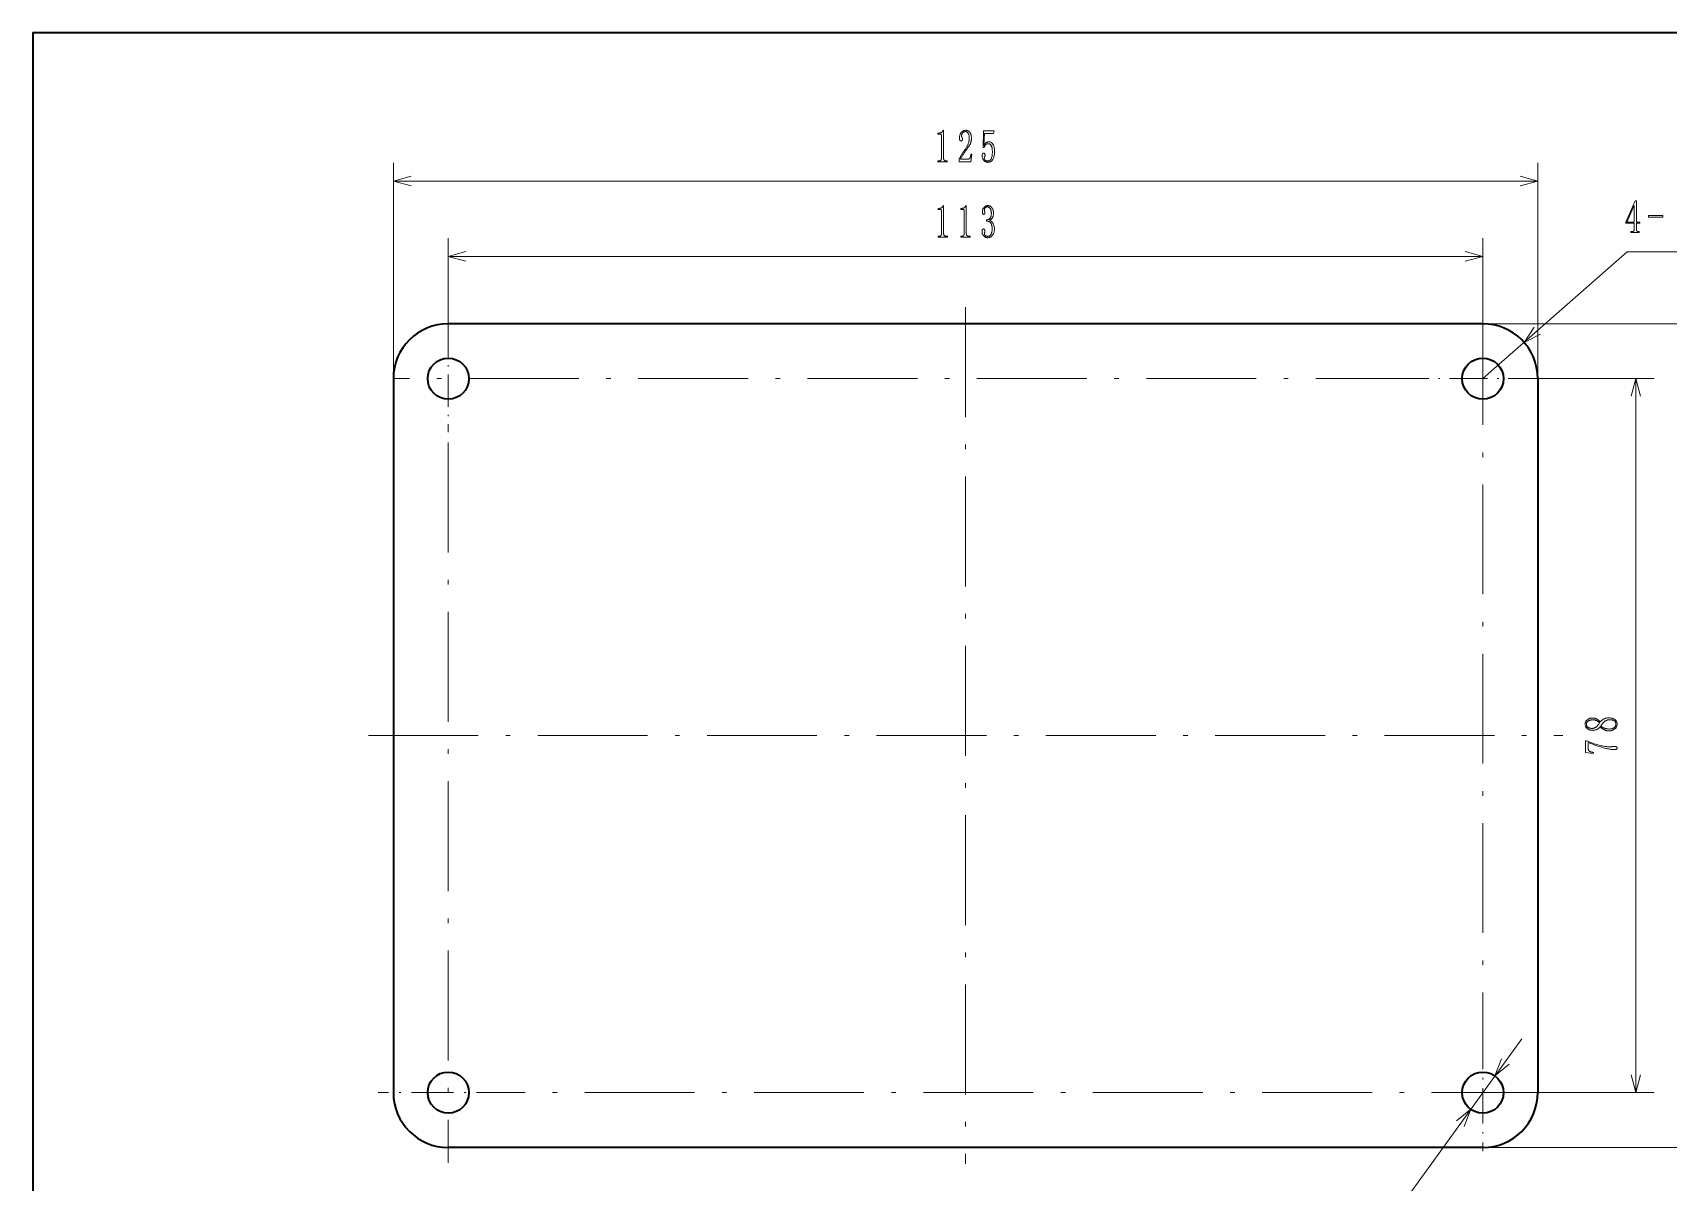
# Model space of a CAD drawing. Extents: x 21 to 293, y 5 to 205.
# Drawn here: x 20.6 to 199.3, y 79.7 to 205.3 of the extents above; entities that cross this region are included whole.
import ezdxf

# ---------------------------------------------------------------- set-up
doc = ezdxf.new("R2010")
doc.units = 0
doc.linetypes.add('DASHDOT', pattern=[18.5, 12, -3, 0.5, -3])

msp = doc.modelspace()

# ---------------------------------------------------------------- linework, layer by layer
at = {"color": 7, "lineweight": 35}
for p, q in [((20.64, 205.32), (292.64, 205.32)), ((20.64, 205.32), (20.64, 5.32)), ((179.03, 173.52), (66.03, 173.52)), ((60.03, 167.52), (60.03, 89.52)), ((185.03, 167.52), (185.03, 89.52)), ((179.03, 83.52), (66.03, 83.52))]:
    msp.add_line(p, q, dxfattribs=at)
at = {"color": 7, "lineweight": 13}
for p, q in [((60.03, 167.52), (60.03, 191.11)), ((185.03, 167.52), (185.03, 191.11)), ((60.03, 189.11), (185.03, 189.11)), ((66.03, 180.88), (179.03, 180.88)), ((179.03, 167.52), (194.8, 181.39)), ((179.03, 173.52), (207.76, 173.52)), ((195.75, 89.52), (195.75, 167.52)), ((164.62, 69.62), (183.28, 95.39)), ((179.03, 83.52), (207.76, 83.52))]:
    msp.add_line(p, q, dxfattribs=at)
at = {"color": 7, "lineweight": 13, "ltscale": 0.301006}
msp.add_line((66.03, 170.84), (66.03, 182.88), dxfattribs=at)
at = {"color": 7, "lineweight": 13, "ltscale": 0.210492}
msp.add_line((179.03, 174.46), (179.03, 182.88), dxfattribs=at)
at = {"color": 7, "lineweight": 13, "ltscale": 0.2395}
msp.add_line((194.8, 181.39), (204.38, 181.39), dxfattribs=at)
at = {"color": 7, "linetype": 'DASHDOT', "lineweight": 13}
for p, q in [((122.53, 175.32), (122.53, 81.72)), ((179.03, 174.46), (179.03, 93.77)), ((172.78, 167.52), (60.18, 167.52)), ((66.03, 160.53), (66.03, 81.85)), ((57.3, 128.52), (187.76, 128.52)), ((185.43, 89.52), (71.18, 89.52))]:
    msp.add_line(p, q, dxfattribs=at)
at = {"color": 7, "linetype": 'DASHDOT', "lineweight": 13, "ltscale": 0.292488}
msp.add_line((66.03, 173.37), (66.03, 161.67), dxfattribs=at)
at = {"color": 7, "linetype": 'DASHDOT', "lineweight": 13, "ltscale": 0.347034}
msp.add_line((185.97, 167.52), (172.09, 167.52), dxfattribs=at)
at = {"color": 7, "lineweight": 13, "ltscale": 0.294384}
msp.add_line((185.97, 167.52), (197.75, 167.52), dxfattribs=at)
at = {"color": 7, "linetype": 'DASHDOT', "lineweight": 13, "ltscale": 0.319908}
msp.add_line((179.03, 95.92), (179.03, 83.12), dxfattribs=at)
at = {"color": 7, "linetype": 'DASHDOT', "lineweight": 13, "ltscale": 0.38354}
msp.add_line((73.7, 89.52), (58.36, 89.52), dxfattribs=at)
at = {"color": 7, "lineweight": 13, "ltscale": 0.307946}
msp.add_line((185.43, 89.52), (197.75, 89.52), dxfattribs=at)
at = {"color": 7, "lineweight": 13}
for points in [[(120.12, 194.67), (120.12, 191.63), (120.12, 191.6), (120.12, 191.57), (120.13, 191.54), (120.13, 191.52), (120.14, 191.49), (120.14, 191.47), (120.15, 191.45), (120.16, 191.43), (120.18, 191.41), (120.19, 191.39), (120.2, 191.38), (120.22, 191.36), (120.24, 191.35), (120.26, 191.34), (120.28, 191.33), (120.3, 191.33), (120.32, 191.32), (120.35, 191.32), (120.37, 191.31), (120.4, 191.31), (120.54, 191.31), (120.54, 191.19), (119.52, 191.19), (119.52, 191.31), (119.64, 191.31), (119.67, 191.31), (119.69, 191.32), (119.72, 191.32), (119.74, 191.33), (119.76, 191.33), (119.78, 191.34), (119.8, 191.35), (119.81, 191.36), (119.83, 191.38), (119.84, 191.39), (119.85, 191.41), (119.86, 191.43), (119.87, 191.45), (119.88, 191.47), (119.88, 191.49), (119.89, 191.52), (119.89, 191.54), (119.9, 191.57), (119.9, 191.6), (119.9, 191.63), (119.9, 194.05), (119.9, 194.07), (119.9, 194.08), (119.9, 194.1), (119.89, 194.11), (119.89, 194.13), (119.89, 194.14), (119.88, 194.15), (119.88, 194.16), (119.87, 194.17), (119.87, 194.18), (119.86, 194.19), (119.86, 194.2), (119.85, 194.21), (119.84, 194.22), (119.83, 194.22), (119.82, 194.23), (119.8, 194.23), (119.79, 194.23), (119.77, 194.23), (119.76, 194.23), (119.52, 194.23), (119.52, 194.35), (119.64, 194.35), (119.67, 194.35), (119.7, 194.36), (119.73, 194.36), (119.76, 194.37), (119.79, 194.37), (119.81, 194.38), (119.84, 194.39), (119.86, 194.4), (119.89, 194.42), (119.91, 194.43), (119.93, 194.45), (119.95, 194.47), (119.97, 194.49), (119.99, 194.51), (120.01, 194.53), (120.02, 194.56), (120.04, 194.58), (120.05, 194.61), (120.07, 194.64), (120.08, 194.67)], [(122.94, 193.77), (122.94, 193.84), (122.93, 193.91), (122.93, 193.97), (122.92, 194.03), (122.91, 194.09), (122.9, 194.14), (122.89, 194.19), (122.87, 194.24), (122.85, 194.28), (122.83, 194.32), (122.81, 194.36), (122.78, 194.39), (122.75, 194.42), (122.72, 194.45), (122.69, 194.47), (122.66, 194.48), (122.62, 194.5), (122.58, 194.51), (122.54, 194.51), (122.5, 194.51), (122.47, 194.51), (122.44, 194.51), (122.41, 194.5), (122.38, 194.49), (122.35, 194.48), (122.32, 194.47), (122.29, 194.45), (122.27, 194.43), (122.24, 194.41), (122.22, 194.38), (122.2, 194.36), (122.18, 194.33), (122.16, 194.3), (122.14, 194.27), (122.13, 194.24), (122.12, 194.2), (122.11, 194.17), (122.1, 194.13), (122.1, 194.09), (122.1, 194.05), (122.1, 194.03), (122.1, 194.01), (122.1, 193.99), (122.11, 193.96), (122.11, 193.94), (122.12, 193.92), (122.12, 193.91), (122.13, 193.89), (122.14, 193.87), (122.15, 193.85), (122.16, 193.84), (122.17, 193.82), (122.17, 193.81), (122.18, 193.79), (122.19, 193.77), (122.19, 193.76), (122.19, 193.74), (122.2, 193.73), (122.2, 193.71), (122.2, 193.69), (122.2, 193.67), (122.2, 193.66), (122.2, 193.64), (122.19, 193.62), (122.19, 193.61), (122.18, 193.59), (122.18, 193.58), (122.17, 193.57), (122.17, 193.55), (122.16, 193.54), (122.15, 193.53), (122.14, 193.53), (122.13, 193.52), (122.12, 193.51), (122.11, 193.51), (122.1, 193.5), (122.09, 193.5), (122.08, 193.5), (122.07, 193.49), (122.06, 193.49), (122.04, 193.49), (122.02, 193.5), (122, 193.5), (121.99, 193.5), (121.97, 193.51), (121.96, 193.52), (121.94, 193.53), (121.93, 193.54), (121.92, 193.55), (121.91, 193.56), (121.9, 193.58), (121.89, 193.6), (121.88, 193.61), (121.88, 193.63), (121.87, 193.66), (121.87, 193.68), (121.86, 193.71), (121.86, 193.73), (121.86, 193.76), (121.86, 193.79), (121.86, 193.88), (121.87, 193.95), (121.88, 194.03), (121.89, 194.1), (121.91, 194.16), (121.93, 194.23), (121.96, 194.28), (121.99, 194.34), (122.03, 194.39), (122.07, 194.43), (122.11, 194.48), (122.15, 194.51), (122.2, 194.55), (122.24, 194.57), (122.29, 194.6), (122.33, 194.62), (122.38, 194.63), (122.42, 194.64), (122.47, 194.65), (122.52, 194.65), (122.59, 194.65), (122.65, 194.64), (122.71, 194.63), (122.76, 194.62), (122.81, 194.59), (122.86, 194.57), (122.91, 194.54), (122.95, 194.5), (122.99, 194.46), (123.02, 194.41), (123.05, 194.36), (123.08, 194.31), (123.1, 194.26), (123.12, 194.2), (123.14, 194.14), (123.15, 194.08), (123.16, 194.02), (123.17, 193.95), (123.18, 193.88), (123.18, 193.81), (123.18, 193.77), (123.18, 193.72), (123.17, 193.67), (123.17, 193.62), (123.16, 193.57), (123.15, 193.53), (123.14, 193.48), (123.13, 193.43), (123.12, 193.38), (123.11, 193.33), (123.09, 193.29), (123.08, 193.24), (123.06, 193.19), (123.04, 193.14), (123.01, 193.1), (122.99, 193.05), (122.96, 193.01), (122.93, 192.96), (122.89, 192.92), (122.86, 192.87), (122.78, 192.76), (122.71, 192.66), (122.64, 192.56), (122.57, 192.46), (122.5, 192.37), (122.44, 192.28), (122.39, 192.19), (122.33, 192.11), (122.29, 192.04), (122.24, 191.96), (122.2, 191.9), (122.16, 191.83), (122.12, 191.77), (122.09, 191.72), (122.06, 191.67), (122.04, 191.63), (122.02, 191.59), (122, 191.55), (121.99, 191.52), (121.98, 191.49), (122.8, 191.49), (122.83, 191.5), (122.85, 191.5), (122.88, 191.51), (122.9, 191.52), (122.92, 191.53), (122.95, 191.54), (122.97, 191.56), (122.98, 191.58), (123, 191.61), (123.02, 191.63), (123.03, 191.66), (123.05, 191.7), (123.06, 191.73), (123.07, 191.77), (123.08, 191.81), (123.09, 191.85), (123.1, 191.9), (123.11, 191.95), (123.11, 192), (123.12, 192.05), (123.22, 192.05), (123.12, 191.19), (121.82, 191.19), (121.82, 191.45), (121.84, 191.49), (121.85, 191.53), (121.87, 191.57), (121.9, 191.61), (121.92, 191.66), (121.94, 191.71), (121.97, 191.75), (122, 191.81), (122.03, 191.86), (122.06, 191.91), (122.09, 191.97), (122.13, 192.03), (122.16, 192.09), (122.2, 192.15), (122.24, 192.22), (122.29, 192.29), (122.33, 192.35), (122.38, 192.43), (122.43, 192.5), (122.48, 192.57), (122.53, 192.64), (122.57, 192.71), (122.61, 192.77), (122.65, 192.84), (122.69, 192.9), (122.72, 192.97), (122.75, 193.03), (122.78, 193.09), (122.81, 193.15), (122.83, 193.21), (122.85, 193.27), (122.87, 193.33), (122.89, 193.39), (122.9, 193.45), (122.91, 193.5), (122.92, 193.56), (122.93, 193.61), (122.93, 193.67), (122.94, 193.72)], [(125.1, 193.39), (125.15, 193.39), (125.2, 193.38), (125.25, 193.37), (125.29, 193.35), (125.34, 193.32), (125.38, 193.29), (125.42, 193.25), (125.46, 193.21), (125.49, 193.16), (125.53, 193.1), (125.56, 193.04), (125.59, 192.98), (125.62, 192.91), (125.64, 192.84), (125.66, 192.77), (125.67, 192.69), (125.68, 192.6), (125.69, 192.52), (125.7, 192.43), (125.7, 192.33), (125.7, 192.23), (125.69, 192.13), (125.68, 192.03), (125.67, 191.94), (125.65, 191.85), (125.63, 191.76), (125.61, 191.69), (125.58, 191.61), (125.55, 191.54), (125.52, 191.47), (125.48, 191.41), (125.44, 191.36), (125.4, 191.31), (125.35, 191.27), (125.29, 191.23), (125.24, 191.2), (125.18, 191.18), (125.12, 191.17), (125.05, 191.16), (124.98, 191.15), (124.93, 191.16), (124.88, 191.16), (124.83, 191.17), (124.78, 191.19), (124.74, 191.21), (124.69, 191.23), (124.65, 191.26), (124.61, 191.29), (124.57, 191.32), (124.53, 191.36), (124.49, 191.41), (124.46, 191.45), (124.43, 191.5), (124.41, 191.55), (124.39, 191.6), (124.37, 191.65), (124.36, 191.7), (124.35, 191.76), (124.34, 191.81), (124.34, 191.87), (124.34, 191.9), (124.34, 191.92), (124.34, 191.94), (124.35, 191.96), (124.35, 191.99), (124.36, 192.01), (124.36, 192.03), (124.37, 192.05), (124.38, 192.07), (124.39, 192.08), (124.4, 192.1), (124.41, 192.12), (124.42, 192.13), (124.43, 192.14), (124.45, 192.15), (124.46, 192.16), (124.47, 192.17), (124.49, 192.17), (124.5, 192.17), (124.52, 192.17), (124.53, 192.17), (124.55, 192.17), (124.56, 192.17), (124.58, 192.16), (124.59, 192.15), (124.6, 192.14), (124.61, 192.13), (124.62, 192.12), (124.62, 192.11), (124.63, 192.09), (124.63, 192.08), (124.64, 192.06), (124.64, 192.05), (124.65, 192.03), (124.65, 192.02), (124.65, 192), (124.66, 191.99), (124.66, 191.98), (124.66, 191.97), (124.66, 191.95), (124.66, 191.93), (124.66, 191.91), (124.66, 191.89), (124.65, 191.87), (124.65, 191.85), (124.64, 191.83), (124.64, 191.81), (124.63, 191.79), (124.63, 191.78), (124.62, 191.76), (124.61, 191.75), (124.6, 191.74), (124.6, 191.72), (124.59, 191.71), (124.59, 191.69), (124.59, 191.68), (124.58, 191.66), (124.58, 191.65), (124.58, 191.63), (124.58, 191.61), (124.58, 191.58), (124.58, 191.55), (124.59, 191.52), (124.6, 191.5), (124.61, 191.47), (124.63, 191.45), (124.64, 191.43), (124.66, 191.41), (124.68, 191.39), (124.71, 191.37), (124.74, 191.36), (124.76, 191.34), (124.79, 191.33), (124.82, 191.32), (124.85, 191.31), (124.88, 191.31), (124.91, 191.3), (124.94, 191.3), (124.97, 191.29), (125, 191.29), (125.04, 191.3), (125.08, 191.3), (125.12, 191.32), (125.16, 191.34), (125.19, 191.36), (125.23, 191.39), (125.26, 191.42), (125.29, 191.46), (125.31, 191.5), (125.34, 191.55), (125.36, 191.61), (125.38, 191.67), (125.4, 191.73), (125.42, 191.8), (125.43, 191.87), (125.44, 191.94), (125.45, 192.03), (125.45, 192.11), (125.46, 192.2), (125.46, 192.29), (125.46, 192.37), (125.45, 192.45), (125.45, 192.52), (125.44, 192.59), (125.43, 192.66), (125.42, 192.72), (125.41, 192.78), (125.39, 192.84), (125.37, 192.89), (125.35, 192.94), (125.33, 192.99), (125.3, 193.03), (125.28, 193.07), (125.25, 193.1), (125.22, 193.13), (125.18, 193.15), (125.15, 193.17), (125.12, 193.18), (125.08, 193.19), (125.04, 193.19), (125.01, 193.19), (124.98, 193.19), (124.95, 193.19), (124.92, 193.18), (124.89, 193.17), (124.87, 193.16), (124.84, 193.15), (124.82, 193.14), (124.79, 193.13), (124.77, 193.11), (124.75, 193.1), (124.73, 193.07), (124.7, 193.05), (124.68, 193.02), (124.66, 192.99), (124.64, 192.95), (124.62, 192.91), (124.6, 192.87), (124.58, 192.82), (124.56, 192.77), (124.44, 192.79), (124.5, 194.61), (125.66, 194.61), (125.6, 194.31), (124.6, 194.31), (124.54, 192.99), (124.57, 193.05), (124.6, 193.1), (124.62, 193.14), (124.65, 193.18), (124.68, 193.22), (124.71, 193.25), (124.74, 193.28), (124.76, 193.3), (124.79, 193.32), (124.82, 193.33), (124.85, 193.35), (124.88, 193.36), (124.9, 193.36), (124.93, 193.37), (124.96, 193.38), (124.99, 193.38), (125.02, 193.39), (125.04, 193.39), (125.07, 193.39)], [(120.13, 186.44), (120.13, 183.4), (120.13, 183.37), (120.13, 183.34), (120.14, 183.31), (120.14, 183.29), (120.15, 183.26), (120.15, 183.24), (120.16, 183.22), (120.17, 183.2), (120.19, 183.18), (120.2, 183.16), (120.21, 183.15), (120.23, 183.13), (120.25, 183.12), (120.27, 183.11), (120.29, 183.1), (120.31, 183.09), (120.33, 183.09), (120.36, 183.09), (120.38, 183.08), (120.41, 183.08), (120.55, 183.08), (120.55, 182.96), (119.53, 182.96), (119.53, 183.08), (119.65, 183.08), (119.68, 183.08), (119.7, 183.09), (119.73, 183.09), (119.75, 183.09), (119.77, 183.1), (119.79, 183.11), (119.81, 183.12), (119.82, 183.13), (119.84, 183.15), (119.85, 183.16), (119.86, 183.18), (119.87, 183.2), (119.88, 183.22), (119.89, 183.24), (119.89, 183.26), (119.9, 183.29), (119.9, 183.31), (119.91, 183.34), (119.91, 183.37), (119.91, 183.4), (119.91, 185.82), (119.91, 185.84), (119.91, 185.85), (119.91, 185.87), (119.9, 185.88), (119.9, 185.89), (119.9, 185.91), (119.89, 185.92), (119.89, 185.93), (119.88, 185.94), (119.88, 185.95), (119.87, 185.96), (119.87, 185.97), (119.86, 185.98), (119.85, 185.98), (119.84, 185.99), (119.83, 185.99), (119.81, 186), (119.8, 186), (119.78, 186), (119.77, 186), (119.53, 186), (119.53, 186.12), (119.65, 186.12), (119.68, 186.12), (119.71, 186.13), (119.74, 186.13), (119.77, 186.13), (119.8, 186.14), (119.82, 186.15), (119.85, 186.16), (119.87, 186.17), (119.9, 186.19), (119.92, 186.2), (119.94, 186.22), (119.96, 186.24), (119.98, 186.26), (120, 186.28), (120.02, 186.3), (120.03, 186.33), (120.05, 186.35), (120.06, 186.38), (120.08, 186.41), (120.09, 186.44)], [(122.61, 186.44), (122.61, 183.4), (122.61, 183.37), (122.61, 183.34), (122.62, 183.31), (122.62, 183.29), (122.63, 183.26), (122.63, 183.24), (122.64, 183.22), (122.65, 183.2), (122.67, 183.18), (122.68, 183.16), (122.69, 183.15), (122.71, 183.13), (122.73, 183.12), (122.75, 183.11), (122.77, 183.1), (122.79, 183.09), (122.81, 183.09), (122.84, 183.09), (122.86, 183.08), (122.89, 183.08), (123.03, 183.08), (123.03, 182.96), (122.01, 182.96), (122.01, 183.08), (122.13, 183.08), (122.16, 183.08), (122.18, 183.09), (122.21, 183.09), (122.23, 183.09), (122.25, 183.1), (122.27, 183.11), (122.29, 183.12), (122.3, 183.13), (122.32, 183.15), (122.33, 183.16), (122.34, 183.18), (122.35, 183.2), (122.36, 183.22), (122.37, 183.24), (122.37, 183.26), (122.38, 183.29), (122.38, 183.31), (122.39, 183.34), (122.39, 183.37), (122.39, 183.4), (122.39, 185.82), (122.39, 185.84), (122.39, 185.85), (122.39, 185.87), (122.38, 185.88), (122.38, 185.89), (122.38, 185.91), (122.37, 185.92), (122.37, 185.93), (122.36, 185.94), (122.36, 185.95), (122.35, 185.96), (122.35, 185.97), (122.34, 185.98), (122.33, 185.98), (122.32, 185.99), (122.31, 185.99), (122.29, 186), (122.28, 186), (122.26, 186), (122.25, 186), (122.01, 186), (122.01, 186.12), (122.13, 186.12), (122.16, 186.12), (122.19, 186.13), (122.22, 186.13), (122.25, 186.13), (122.28, 186.14), (122.3, 186.15), (122.33, 186.16), (122.35, 186.17), (122.38, 186.19), (122.4, 186.2), (122.42, 186.22), (122.44, 186.24), (122.46, 186.26), (122.48, 186.28), (122.5, 186.3), (122.51, 186.33), (122.53, 186.35), (122.54, 186.38), (122.56, 186.41), (122.57, 186.44)], [(125.69, 183.88), (125.69, 183.81), (125.68, 183.73), (125.67, 183.66), (125.66, 183.59), (125.64, 183.52), (125.62, 183.46), (125.59, 183.39), (125.56, 183.33), (125.53, 183.27), (125.49, 183.21), (125.45, 183.16), (125.4, 183.11), (125.36, 183.06), (125.31, 183.03), (125.25, 182.99), (125.2, 182.97), (125.14, 182.95), (125.08, 182.93), (125.02, 182.93), (124.95, 182.92), (124.9, 182.92), (124.85, 182.93), (124.8, 182.94), (124.75, 182.95), (124.71, 182.97), (124.67, 182.99), (124.62, 183.02), (124.58, 183.05), (124.55, 183.08), (124.51, 183.12), (124.48, 183.16), (124.44, 183.2), (124.42, 183.25), (124.39, 183.29), (124.37, 183.34), (124.36, 183.38), (124.35, 183.43), (124.34, 183.48), (124.33, 183.53), (124.33, 183.58), (124.33, 183.61), (124.33, 183.63), (124.33, 183.65), (124.34, 183.67), (124.34, 183.69), (124.35, 183.72), (124.35, 183.74), (124.36, 183.75), (124.37, 183.77), (124.38, 183.79), (124.39, 183.81), (124.4, 183.82), (124.41, 183.84), (124.42, 183.85), (124.43, 183.86), (124.44, 183.87), (124.45, 183.87), (124.47, 183.88), (124.48, 183.88), (124.49, 183.88), (124.5, 183.88), (124.52, 183.88), (124.53, 183.87), (124.55, 183.87), (124.56, 183.86), (124.57, 183.85), (124.58, 183.84), (124.59, 183.82), (124.6, 183.81), (124.61, 183.79), (124.62, 183.77), (124.62, 183.76), (124.63, 183.74), (124.63, 183.72), (124.64, 183.71), (124.64, 183.69), (124.65, 183.68), (124.65, 183.67), (124.65, 183.65), (124.65, 183.64), (124.65, 183.62), (124.65, 183.6), (124.65, 183.58), (124.64, 183.57), (124.64, 183.55), (124.64, 183.53), (124.63, 183.52), (124.63, 183.5), (124.62, 183.49), (124.62, 183.47), (124.61, 183.46), (124.61, 183.44), (124.6, 183.43), (124.6, 183.42), (124.6, 183.4), (124.59, 183.39), (124.59, 183.38), (124.59, 183.37), (124.59, 183.35), (124.59, 183.34), (124.59, 183.32), (124.59, 183.3), (124.6, 183.27), (124.61, 183.25), (124.62, 183.23), (124.63, 183.21), (124.64, 183.19), (124.66, 183.18), (124.68, 183.16), (124.7, 183.14), (124.72, 183.13), (124.74, 183.11), (124.77, 183.1), (124.79, 183.09), (124.81, 183.08), (124.83, 183.07), (124.86, 183.07), (124.88, 183.07), (124.91, 183.06), (124.93, 183.06), (124.98, 183.06), (125.02, 183.07), (125.06, 183.08), (125.1, 183.1), (125.14, 183.11), (125.18, 183.14), (125.21, 183.17), (125.24, 183.2), (125.27, 183.23), (125.3, 183.27), (125.32, 183.32), (125.35, 183.37), (125.37, 183.42), (125.38, 183.48), (125.4, 183.54), (125.41, 183.61), (125.42, 183.68), (125.42, 183.76), (125.43, 183.84), (125.43, 183.92), (125.43, 183.99), (125.42, 184.06), (125.42, 184.13), (125.41, 184.19), (125.4, 184.25), (125.38, 184.3), (125.37, 184.36), (125.35, 184.41), (125.32, 184.46), (125.3, 184.5), (125.27, 184.54), (125.24, 184.58), (125.2, 184.61), (125.16, 184.64), (125.11, 184.67), (125.06, 184.69), (125, 184.7), (124.94, 184.71), (124.88, 184.72), (124.81, 184.72), (124.81, 184.86), (124.86, 184.86), (124.92, 184.87), (124.96, 184.88), (125.01, 184.89), (125.05, 184.91), (125.09, 184.93), (125.13, 184.96), (125.16, 184.98), (125.19, 185.02), (125.22, 185.05), (125.24, 185.09), (125.27, 185.13), (125.29, 185.18), (125.3, 185.23), (125.32, 185.28), (125.33, 185.33), (125.34, 185.39), (125.34, 185.45), (125.35, 185.52), (125.35, 185.58), (125.35, 185.64), (125.34, 185.69), (125.34, 185.74), (125.33, 185.79), (125.32, 185.84), (125.31, 185.89), (125.3, 185.94), (125.28, 185.99), (125.26, 186.03), (125.24, 186.07), (125.22, 186.11), (125.19, 186.15), (125.16, 186.18), (125.13, 186.21), (125.1, 186.23), (125.07, 186.25), (125.03, 186.26), (124.99, 186.27), (124.95, 186.28), (124.91, 186.28), (124.89, 186.28), (124.87, 186.28), (124.85, 186.28), (124.83, 186.27), (124.81, 186.26), (124.79, 186.26), (124.76, 186.25), (124.74, 186.24), (124.72, 186.23), (124.7, 186.21), (124.68, 186.2), (124.66, 186.18), (124.64, 186.16), (124.63, 186.14), (124.62, 186.12), (124.61, 186.1), (124.6, 186.07), (124.59, 186.04), (124.59, 186.01), (124.59, 185.98), (124.59, 185.95), (124.59, 185.92), (124.59, 185.9), (124.59, 185.87), (124.6, 185.85), (124.6, 185.83), (124.6, 185.82), (124.61, 185.8), (124.61, 185.79), (124.62, 185.78), (124.62, 185.77), (124.63, 185.77), (124.63, 185.76), (124.64, 185.75), (124.64, 185.74), (124.64, 185.73), (124.65, 185.72), (124.65, 185.71), (124.65, 185.69), (124.65, 185.68), (124.65, 185.66), (124.65, 185.64), (124.65, 185.63), (124.64, 185.61), (124.64, 185.59), (124.64, 185.58), (124.63, 185.56), (124.63, 185.55), (124.62, 185.53), (124.62, 185.52), (124.61, 185.51), (124.61, 185.5), (124.6, 185.49), (124.59, 185.48), (124.58, 185.48), (124.57, 185.47), (124.56, 185.47), (124.55, 185.46), (124.54, 185.46), (124.53, 185.46), (124.52, 185.46), (124.51, 185.46), (124.49, 185.47), (124.48, 185.47), (124.47, 185.48), (124.46, 185.48), (124.45, 185.49), (124.44, 185.5), (124.43, 185.51), (124.42, 185.52), (124.41, 185.54), (124.4, 185.55), (124.39, 185.57), (124.39, 185.59), (124.38, 185.61), (124.38, 185.63), (124.37, 185.66), (124.37, 185.68), (124.37, 185.71), (124.37, 185.74), (124.37, 185.8), (124.38, 185.86), (124.39, 185.91), (124.4, 185.96), (124.41, 186.01), (124.43, 186.06), (124.46, 186.11), (124.48, 186.15), (124.52, 186.19), (124.55, 186.23), (124.59, 186.27), (124.62, 186.3), (124.66, 186.33), (124.7, 186.35), (124.74, 186.37), (124.79, 186.39), (124.83, 186.41), (124.88, 186.41), (124.92, 186.42), (124.97, 186.42), (125.02, 186.42), (125.08, 186.41), (125.13, 186.4), (125.18, 186.38), (125.22, 186.36), (125.27, 186.33), (125.31, 186.3), (125.35, 186.26), (125.38, 186.22), (125.42, 186.17), (125.45, 186.12), (125.48, 186.07), (125.51, 186.02), (125.53, 185.97), (125.55, 185.91), (125.56, 185.86), (125.57, 185.81), (125.58, 185.75), (125.59, 185.7), (125.59, 185.64), (125.59, 185.58), (125.58, 185.53), (125.58, 185.47), (125.57, 185.42), (125.56, 185.36), (125.55, 185.31), (125.54, 185.27), (125.52, 185.22), (125.5, 185.18), (125.48, 185.13), (125.46, 185.09), (125.43, 185.05), (125.4, 185.02), (125.37, 184.98), (125.34, 184.95), (125.31, 184.92), (125.27, 184.89), (125.23, 184.87), (125.19, 184.84), (125.15, 184.82), (125.21, 184.79), (125.26, 184.75), (125.31, 184.72), (125.36, 184.68), (125.4, 184.64), (125.44, 184.59), (125.48, 184.55), (125.51, 184.5), (125.54, 184.45), (125.57, 184.4), (125.59, 184.35), (125.61, 184.3), (125.63, 184.25), (125.65, 184.19), (125.66, 184.14), (125.67, 184.09), (125.68, 184.04), (125.68, 183.99), (125.69, 183.93)], [(195.8, 183.85), (195.8, 183.82), (195.8, 183.8), (195.8, 183.77), (195.81, 183.75), (195.81, 183.73), (195.82, 183.71), (195.82, 183.69), (195.83, 183.68), (195.84, 183.66), (195.85, 183.65), (195.86, 183.64), (195.87, 183.63), (195.88, 183.62), (195.9, 183.61), (195.91, 183.61), (195.93, 183.6), (195.94, 183.6), (195.96, 183.59), (195.98, 183.59), (196, 183.59), (196.12, 183.59), (196.12, 183.47), (195.2, 183.47), (195.2, 183.59), (195.36, 183.59), (195.38, 183.59), (195.4, 183.59), (195.42, 183.6), (195.44, 183.6), (195.46, 183.61), (195.47, 183.61), (195.49, 183.62), (195.5, 183.63), (195.51, 183.64), (195.52, 183.65), (195.52, 183.66), (195.53, 183.68), (195.54, 183.69), (195.54, 183.71), (195.55, 183.73), (195.55, 183.75), (195.55, 183.77), (195.56, 183.8), (195.56, 183.82), (195.56, 183.85), (195.56, 184.51), (194.64, 184.51), (194.64, 184.61), (195.66, 186.93), (195.8, 186.93), (195.8, 184.63), (196.18, 184.63), (196.18, 184.51), (195.8, 184.51)], [(195.56, 186.43), (194.76, 184.63), (195.56, 184.63)], [(197.12, 185.17), (197.12, 185.35), (198.68, 185.35), (198.68, 185.17)], [(192.81, 130.46), (192.88, 130.46), (192.95, 130.45), (193.02, 130.44), (193.09, 130.43), (193.16, 130.41), (193.22, 130.39), (193.28, 130.37), (193.34, 130.34), (193.39, 130.31), (193.45, 130.27), (193.49, 130.23), (193.54, 130.19), (193.58, 130.15), (193.61, 130.1), (193.64, 130.05), (193.66, 130), (193.68, 129.94), (193.69, 129.88), (193.7, 129.82), (193.71, 129.76), (193.7, 129.7), (193.69, 129.65), (193.68, 129.59), (193.66, 129.54), (193.64, 129.48), (193.61, 129.43), (193.58, 129.39), (193.54, 129.34), (193.49, 129.29), (193.45, 129.25), (193.39, 129.21), (193.34, 129.18), (193.28, 129.14), (193.22, 129.12), (193.17, 129.09), (193.1, 129.08), (193.04, 129.06), (192.98, 129.05), (192.91, 129.04), (192.85, 129.04), (192.78, 129.04), (192.71, 129.05), (192.65, 129.05), (192.59, 129.06), (192.53, 129.07), (192.47, 129.08), (192.42, 129.1), (192.37, 129.12), (192.31, 129.14), (192.27, 129.16), (192.22, 129.19), (192.17, 129.21), (192.13, 129.24), (192.08, 129.27), (192.04, 129.31), (192, 129.34), (191.96, 129.38), (191.92, 129.42), (191.88, 129.46), (191.85, 129.5), (191.82, 129.46), (191.79, 129.43), (191.75, 129.39), (191.72, 129.36), (191.69, 129.33), (191.65, 129.3), (191.61, 129.27), (191.58, 129.25), (191.54, 129.22), (191.5, 129.2), (191.45, 129.18), (191.41, 129.17), (191.36, 129.15), (191.32, 129.14), (191.27, 129.13), (191.23, 129.12), (191.18, 129.11), (191.13, 129.11), (191.08, 129.1), (191.03, 129.1), (190.96, 129.1), (190.89, 129.11), (190.83, 129.12), (190.77, 129.13), (190.71, 129.15), (190.65, 129.17), (190.6, 129.19), (190.55, 129.22), (190.49, 129.25), (190.45, 129.28), (190.4, 129.32), (190.36, 129.36), (190.32, 129.4), (190.29, 129.45), (190.27, 129.5), (190.24, 129.55), (190.23, 129.6), (190.21, 129.66), (190.21, 129.72), (190.21, 129.78), (190.21, 129.84), (190.21, 129.9), (190.23, 129.95), (190.24, 130), (190.27, 130.05), (190.29, 130.1), (190.32, 130.14), (190.36, 130.18), (190.4, 130.22), (190.45, 130.26), (190.49, 130.3), (190.55, 130.33), (190.6, 130.35), (190.65, 130.38), (190.71, 130.4), (190.77, 130.41), (190.83, 130.43), (190.89, 130.43), (190.96, 130.44), (191.03, 130.44), (191.07, 130.44), (191.12, 130.44), (191.17, 130.43), (191.21, 130.42), (191.26, 130.41), (191.3, 130.4), (191.35, 130.39), (191.39, 130.37), (191.43, 130.35), (191.48, 130.33), (191.52, 130.31), (191.56, 130.28), (191.6, 130.26), (191.64, 130.23), (191.67, 130.19), (191.71, 130.16), (191.74, 130.12), (191.78, 130.09), (191.81, 130.04), (191.85, 130), (191.89, 130.05), (191.93, 130.09), (191.97, 130.13), (192.01, 130.17), (192.06, 130.21), (192.1, 130.24), (192.14, 130.27), (192.19, 130.3), (192.24, 130.33), (192.29, 130.35), (192.33, 130.37), (192.38, 130.39), (192.43, 130.41), (192.48, 130.42), (192.54, 130.43), (192.59, 130.44), (192.64, 130.45), (192.69, 130.46), (192.75, 130.46)], [(191.05, 130.24), (190.99, 130.24), (190.94, 130.24), (190.88, 130.23), (190.83, 130.22), (190.78, 130.21), (190.73, 130.2), (190.69, 130.19), (190.64, 130.17), (190.6, 130.15), (190.56, 130.13), (190.52, 130.11), (190.48, 130.08), (190.45, 130.05), (190.42, 130.02), (190.4, 129.99), (190.38, 129.95), (190.36, 129.91), (190.35, 129.87), (190.35, 129.83), (190.35, 129.78), (190.35, 129.73), (190.35, 129.68), (190.36, 129.64), (190.38, 129.6), (190.4, 129.56), (190.42, 129.52), (190.44, 129.49), (190.47, 129.46), (190.51, 129.44), (190.55, 129.41), (190.59, 129.39), (190.63, 129.37), (190.67, 129.36), (190.71, 129.34), (190.75, 129.33), (190.79, 129.32), (190.84, 129.31), (190.88, 129.31), (190.92, 129.3), (190.97, 129.3), (191.01, 129.3), (191.05, 129.31), (191.1, 129.32), (191.14, 129.33), (191.18, 129.34), (191.23, 129.36), (191.27, 129.38), (191.31, 129.4), (191.35, 129.43), (191.4, 129.46), (191.44, 129.49), (191.48, 129.53), (191.52, 129.57), (191.56, 129.61), (191.59, 129.65), (191.63, 129.7), (191.66, 129.74), (191.7, 129.79), (191.73, 129.85), (191.77, 129.9), (191.74, 129.94), (191.71, 129.97), (191.69, 130), (191.66, 130.03), (191.63, 130.06), (191.6, 130.08), (191.57, 130.1), (191.53, 130.13), (191.5, 130.14), (191.47, 130.16), (191.43, 130.18), (191.39, 130.19), (191.35, 130.2), (191.31, 130.21), (191.27, 130.22), (191.23, 130.23), (191.18, 130.23), (191.14, 130.24), (191.09, 130.24)], [(192.85, 129.24), (192.91, 129.24), (192.97, 129.25), (193.03, 129.25), (193.08, 129.26), (193.14, 129.28), (193.19, 129.29), (193.23, 129.31), (193.28, 129.33), (193.32, 129.36), (193.37, 129.38), (193.4, 129.41), (193.44, 129.44), (193.47, 129.47), (193.49, 129.51), (193.52, 129.55), (193.53, 129.59), (193.55, 129.63), (193.56, 129.67), (193.56, 129.71), (193.57, 129.76), (193.56, 129.81), (193.56, 129.86), (193.55, 129.91), (193.53, 129.95), (193.52, 129.99), (193.49, 130.02), (193.47, 130.06), (193.44, 130.09), (193.4, 130.12), (193.37, 130.14), (193.32, 130.16), (193.28, 130.18), (193.24, 130.2), (193.19, 130.22), (193.14, 130.23), (193.09, 130.24), (193.04, 130.25), (192.98, 130.26), (192.92, 130.26), (192.87, 130.26), (192.81, 130.26), (192.76, 130.25), (192.71, 130.25), (192.66, 130.23), (192.61, 130.22), (192.56, 130.2), (192.51, 130.18), (192.46, 130.15), (192.41, 130.12), (192.37, 130.09), (192.32, 130.06), (192.27, 130.02), (192.22, 129.97), (192.18, 129.93), (192.14, 129.88), (192.09, 129.83), (192.05, 129.77), (192.01, 129.71), (191.97, 129.65), (191.93, 129.58), (191.96, 129.55), (191.99, 129.52), (192.03, 129.49), (192.07, 129.46), (192.11, 129.44), (192.15, 129.41), (192.19, 129.39), (192.23, 129.37), (192.28, 129.35), (192.33, 129.33), (192.37, 129.31), (192.42, 129.3), (192.47, 129.29), (192.52, 129.27), (192.58, 129.26), (192.63, 129.26), (192.68, 129.25), (192.73, 129.25), (192.79, 129.24)], [(190.39, 127.94), (190.52, 127.89), (190.66, 127.83), (190.79, 127.78), (190.92, 127.73), (191.06, 127.69), (191.19, 127.64), (191.32, 127.6), (191.45, 127.56), (191.58, 127.52), (191.72, 127.48), (191.84, 127.45), (191.97, 127.42), (192.09, 127.39), (192.21, 127.37), (192.32, 127.35), (192.43, 127.33), (192.54, 127.32), (192.65, 127.31), (192.75, 127.3), (192.85, 127.3), (192.86, 127.3), (192.88, 127.3), (192.9, 127.3), (192.92, 127.3), (192.94, 127.3), (192.97, 127.31), (192.99, 127.31), (193.02, 127.31), (193.05, 127.31), (193.08, 127.31), (193.11, 127.31), (193.14, 127.32), (193.17, 127.32), (193.2, 127.32), (193.24, 127.32), (193.27, 127.32), (193.31, 127.32), (193.35, 127.32), (193.39, 127.32), (193.43, 127.32), (193.46, 127.32), (193.49, 127.32), (193.51, 127.32), (193.54, 127.32), (193.56, 127.31), (193.58, 127.31), (193.6, 127.3), (193.62, 127.3), (193.63, 127.29), (193.65, 127.28), (193.66, 127.27), (193.67, 127.26), (193.68, 127.25), (193.68, 127.24), (193.69, 127.23), (193.7, 127.22), (193.7, 127.21), (193.7, 127.19), (193.7, 127.18), (193.71, 127.16), (193.7, 127.15), (193.7, 127.14), (193.7, 127.13), (193.69, 127.12), (193.69, 127.1), (193.68, 127.09), (193.67, 127.08), (193.66, 127.07), (193.65, 127.06), (193.64, 127.05), (193.62, 127.04), (193.6, 127.03), (193.58, 127.03), (193.56, 127.02), (193.54, 127.01), (193.51, 127.01), (193.48, 127.01), (193.45, 127), (193.42, 127), (193.39, 127), (193.31, 127), (193.23, 127.01), (193.14, 127.01), (193.05, 127.02), (192.96, 127.03), (192.86, 127.04), (192.77, 127.06), (192.66, 127.08), (192.56, 127.1), (192.45, 127.12), (192.33, 127.15), (192.19, 127.19), (192.04, 127.23), (191.87, 127.28), (191.69, 127.34), (191.49, 127.41), (191.28, 127.49), (191.05, 127.57), (190.81, 127.66), (190.55, 127.76), (190.55, 127.06), (190.55, 127.03), (190.55, 127), (190.56, 126.97), (190.57, 126.94), (190.58, 126.92), (190.6, 126.89), (190.61, 126.87), (190.63, 126.85), (190.66, 126.83), (190.69, 126.81), (190.71, 126.79), (190.75, 126.78), (190.78, 126.76), (190.82, 126.75), (190.86, 126.73), (190.9, 126.72), (190.95, 126.71), (191, 126.7), (191.05, 126.69), (191.11, 126.68), (191.09, 126.58), (190.25, 126.68), (190.25, 127.94)]]:
    msp.add_lwpolyline(points, close=True, dxfattribs=at)
for points in [[(61.96, 189.63), (60.03, 189.11), (61.96, 188.6)], [(183.1, 188.6), (185.03, 189.11), (183.1, 189.63)], [(67.96, 181.4), (66.03, 180.88), (67.96, 180.36)], [(177.1, 180.36), (179.03, 180.88), (177.1, 181.4)], [(184.64, 173.15), (183.53, 171.48), (185.33, 172.37)], [(196.26, 165.59), (195.75, 167.52), (195.23, 165.59)], [(181.06, 93.21), (180.35, 91.34), (181.9, 92.61)], [(195.23, 91.45), (195.75, 89.52), (196.26, 91.45)], [(177, 85.83), (177.71, 87.7), (176.16, 86.44)]]:
    msp.add_lwpolyline(points, dxfattribs=at)
at = {"color": 7, "lineweight": 35}
for centre in [(66.03, 167.52), (179.03, 167.52), (66.03, 89.52), (179.03, 89.52)]:
    msp.add_circle(centre, 2.25, dxfattribs=at)
for centre, start, end in [((66.03, 167.52), 90, 180), ((179.03, 167.52), 0, 90), ((66.03, 89.52), 180, 270), ((179.03, 89.52), 270, 360)]:
    msp.add_arc(centre, 6, start, end, dxfattribs=at)

doc.saveas('drawing.dxf')
